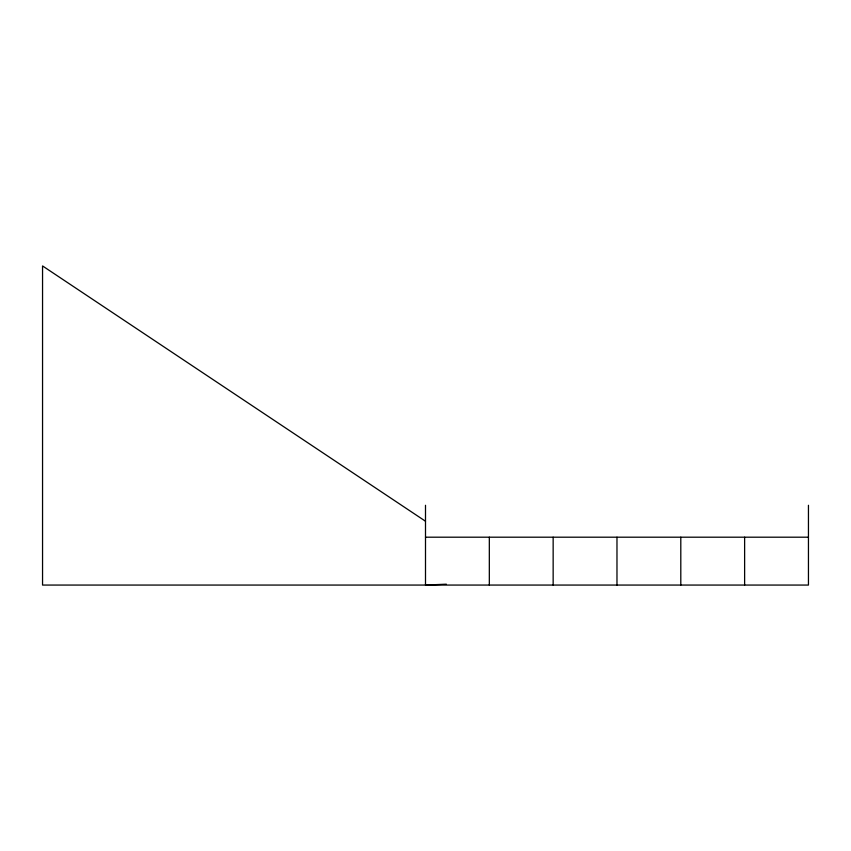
<?xml version="1.0" encoding="UTF-8"?>
<svg xmlns="http://www.w3.org/2000/svg" width="851" height="851" viewBox="0 0 851 851"><rect width="100%" height="100%" fill="white"/><g stroke="black" fill="none" stroke-linecap="round" stroke-linejoin="round"><path stroke-width="1.28" d="M446.339 584.19L425.5 585.062L425.5 505.281M425.5 537.194L808.45 537.194M425.5 521.237L42.55 265.938L42.55 585.062L808.45 585.062L808.45 505.281M744.625 537.194L744.625 585.062M680.8 537.194L680.8 585.062M616.975 537.194L616.975 585.062M553.15 537.194L553.15 585.062M489.325 537.194L489.325 585.062"/></g></svg>
